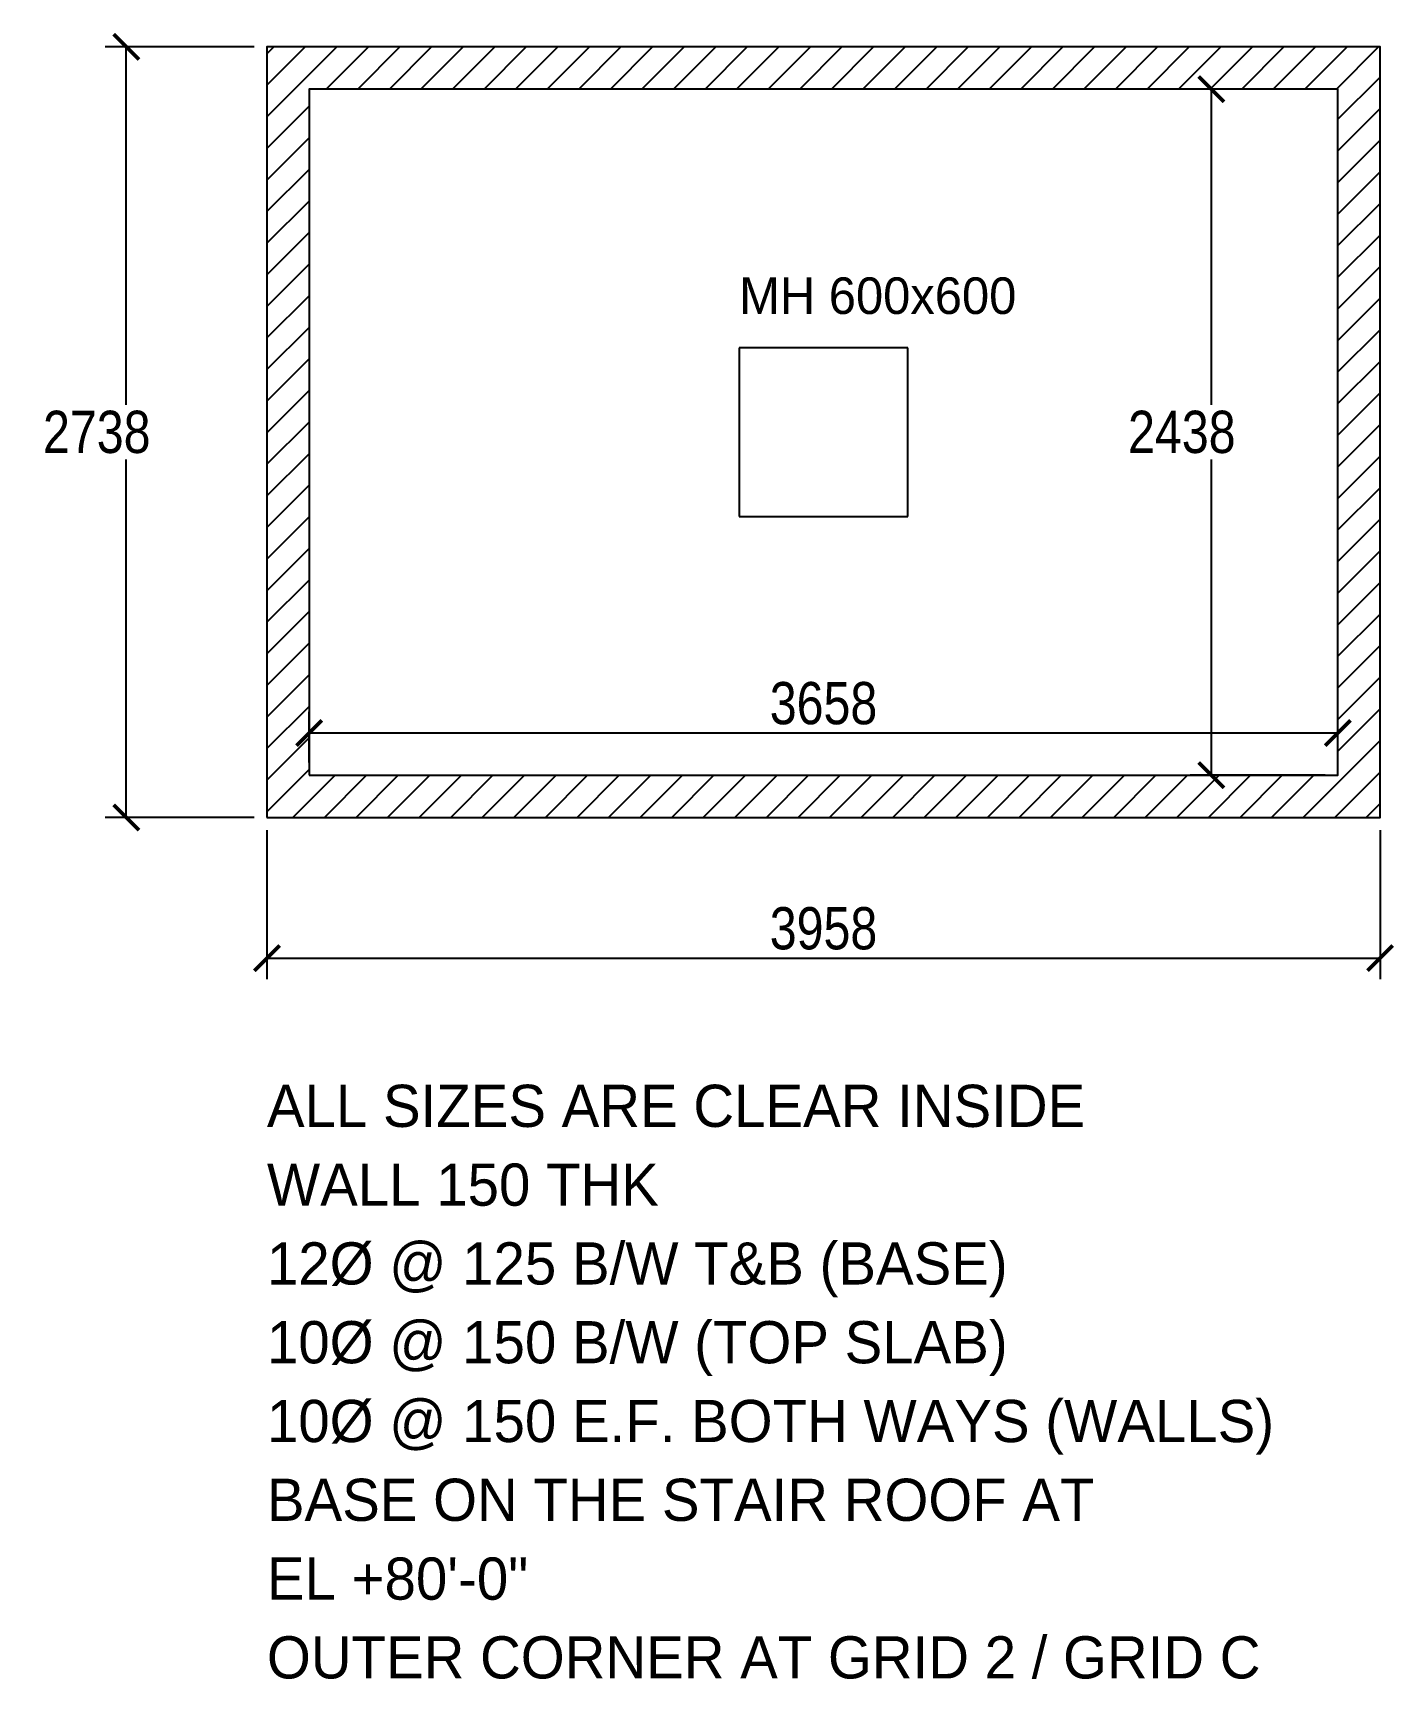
# Model space of a CAD drawing. Extents: x -4369 to 1422622, y -1410602 to 19948.
# Drawn here: x 399168 to 404008, y -1403062 to -1397212 of the extents above; entities that cross this region are included whole.
import ezdxf

# ---------------------------------------------------------------- set-up
doc = ezdxf.new("R2010")
doc.units = 0
doc.linetypes.add('DASHED', pattern=[1.524, 1.27, -0.254])
for name, color, linetype in [('Dimension', 6, 'Continuous'), ('Hatch', 9, 'Continuous'), ('Slab', 5, 'Continuous'), ('Text-2', 7, 'Continuous'), ('Wall', 1, 'Continuous')]:
    doc.layers.add(name, color=color, linetype=linetype)
doc.styles.add('OpenSansCondensed-Light', font='OpenSansCondensed-Light.ttf')
doc.dimstyles.new('EZDXF', dxfattribs={"dimtxt": 0.25, "dimasz": 0.175, "dimexe": 0.375, "dimexo": 0.125, "dimgap": 0.1, "dimtad": 1, "dimlfac": 100, "dimzin": 12, "dimdsep": 46, "dimtxsty": 'OpenSansCondensed-Light', "dimblk": 'ARCHTICK', "dimcen": 2.5, "dimazin": 3, "dimtfac": 0.5, "dimtmove": 2, "dimatfit": 3})

# ---------------------------------------------------------------- blocks, each defined once
blk = doc.blocks.new('_ARCHTICK')
at = {"color": 0, "linetype": 'BYBLOCK', "const_width": 0.15}
blk.add_lwpolyline([(-0.5, -0.5), (0.5, 0.5)], dxfattribs=at)

msp = doc.modelspace()

# ---------------------------------------------------------------- hatches: boundary and pattern name
at = {"layer": 'Hatch'}
h = msp.add_hatch(dxfattribs=at)
h.set_pattern_fill('ANSI31', scale=25)
h.paths.add_polyline_path([(400000, -1400000), (403958, -1400000), (403958, -1397262), (400000, -1397262)])
h.paths.add_polyline_path([(400150, -1399850), (403808, -1399850), (403808, -1397412), (400150, -1397412)])

# ---------------------------------------------------------------- linework, layer by layer
at = {"layer": 'Slab', "linetype": 'DASHED'}
for p, q in [((402279, -1398331), (401679, -1398331)), ((401679, -1398331), (401679, -1398931)), ((402279, -1398931), (402279, -1398331)), ((401679, -1398931), (402279, -1398931))]:
    msp.add_line(p, q, dxfattribs=at)
at = {"layer": 'Wall'}
for points in [[(400000, -1400000), (403958, -1400000), (403958, -1397262), (400000, -1397262)], [(400150, -1399850), (403808, -1399850), (403808, -1397412), (400150, -1397412)]]:
    msp.add_lwpolyline(points, close=True, dxfattribs=at)

# ---------------------------------------------------------------- texts
at = {"layer": 'Text-2'}
for s, height, p in [('MH 600x600', 130, (401679, -1398211)), ('ALL SIZES ARE CLEAR INSIDE', 150, (400000, -1401100)), ('WALL 150 THK', 150, (400000, -1401380)), ('12%%C @ 125 B/W T&B (BASE)', 150, (400000, -1401660)), ('10%%C @ 150 B/W (TOP SLAB)', 150, (400000, -1401940)), ('10%%C @ 150 E.F. BOTH WAYS (WALLS)', 150, (400000, -1402220)), ('BASE ON THE STAIR ROOF AT', 150, (400000, -1402500)), ('EL +80\'-0"', 150, (400000, -1402780)), ('OUTER CORNER AT GRID 2 / GRID C', 150, (400000, -1403060))]:
    msp.add_text(s, height=height, dxfattribs=at).set_placement(p)

# ---------------------------------------------------------------- dimensions: what is measured, and where the dimension line sits
at = {"layer": 'Dimension'}
for base, p1, p2 in [((399500, -1400000), (400000, -1400000), (400000, -1397262)), ((403358, -1399850), (403808, -1399850), (403808, -1397412))]:
    msp.add_linear_dim(base=base, p1=p1, p2=p2, angle=90, dimstyle='EZDXF', override={"dimtxt": 150, "dimasz": 90, "dimexe": 75, "dimexo": 45, "dimgap": 30, "dimtad": 1, "dimtih": 1, "dimtoh": 1, "dimdec": 0, "dimlfac": 1}, dxfattribs=at).render()
for base, p1, p2 in [((400150, -1399700), (400150, -1399850), (403808, -1399850)), ((400000, -1400500), (400000, -1400000), (403958, -1400000))]:
    msp.add_linear_dim(base=base, p1=p1, p2=p2, dimstyle='EZDXF', override={"dimtxt": 150, "dimasz": 90, "dimexe": 75, "dimexo": 45, "dimgap": 30, "dimtad": 1, "dimtih": 1, "dimtoh": 1, "dimdec": 0, "dimlfac": 1}, dxfattribs=at).render()

doc.saveas('drawing.dxf')
